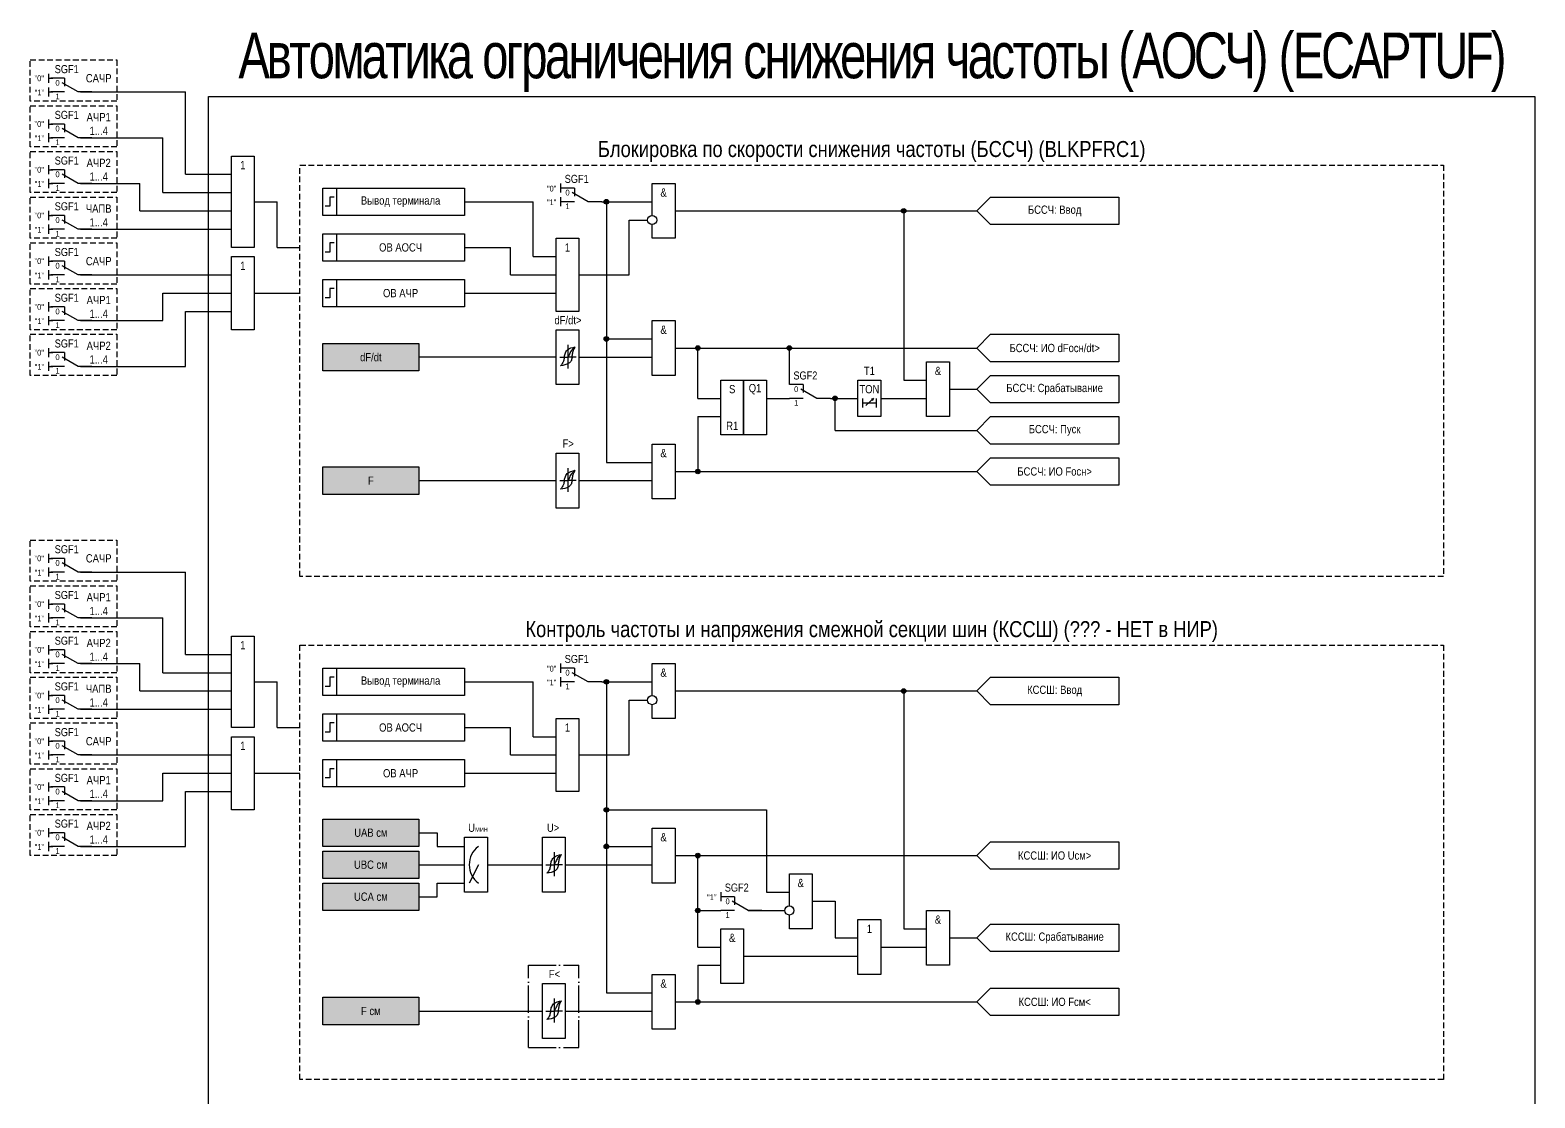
# Model space of a CAD drawing. Header units: millimetres. Extents: x -1311 to 1381, y -299 to 1200.
# Drawn here: x -39 to 290, y 966 to 1199.5 of the extents above; entities that cross this region are included whole.
import ezdxf
from ezdxf.enums import TextEntityAlignment as Align

# ---------------------------------------------------------------- set-up
doc = ezdxf.new("R2010")
doc.units = ezdxf.units.MM
doc.linetypes.add('ACAD_ISO04W100', pattern=[30, 24, -3, 0, -3])
doc.linetypes.add('штриховая2', pattern=[0.375, 0.25, -0.125])
doc.layers.add('Основная', color=7, linetype='Continuous')
doc.styles.add('1.8_Gost_RD', font='ARIALN.TTF', dxfattribs={"height": 1.8})
doc.styles.add('2.5_Gost_RD', font='ARIALN.TTF', dxfattribs={"height": 2.5})
doc.styles.add('3.5_Gost_RD', font='ARIALN.TTF', dxfattribs={"height": 3.5})
doc.styles.add('Вывод', font='ARIALN.TTF', dxfattribs={"height": 2.5})
doc.styles.add('Компонент', font='ARIALN.TTF', dxfattribs={"height": 3.5})

# ---------------------------------------------------------------- blocks, each defined once
blk = doc.blocks.new('Точка')
at = {"ltscale": 100}
h = blk.add_hatch(color=256, dxfattribs=at)
h.dxf.hatch_style = 1
edge = h.paths.add_edge_path()
edge.add_arc((0, 0), 0.5, 0, 360)
blk.add_circle((0, 0), 0.5, dxfattribs=at)
blk = doc.blocks.new('*U958')
at = {"layer": 'Основная', "color": 0}
blk.add_line((0, 0), (7, 4), dxfattribs=at)
at = {"layer": 'Основная', "ltscale": 0.35}
blk.add_line((6, 6), (6, 2.5), dxfattribs=at)
blk = doc.blocks.new('*U1018')
at = {"layer": 'Основная', "color": 0}
for p, q in [((-3, 6), (-9, 6)), ((-3, 0), (-9, 0)), ((9, 0), (3, 0))]:
    blk.add_line(p, q, dxfattribs=at)
at = {"layer": 'Основная', "ltscale": 0.25, "xscale": -1}
blk.add_blockref('*U958', (3, 0), dxfattribs=at)
at = {"layer": 'Основная'}
for tag, height, style, p in [('В1', 2.5, 'Вывод', (-13, 6)), ('ОУ', 3.5, 'Компонент', (-2, 10)), ('В2', 2.5, 'Вывод', (-6, 4)), ('В3', 2.5, 'Вывод', (-6, -2))]:
    blk.add_attdef(tag, text='', height=height, dxfattribs=dict(at, style=style)).set_placement(p, align=Align.MIDDLE_CENTER)
blk = doc.blocks.new('*U993')
at = {"layer": 'Основная', "linetype": 'ACAD_ISO04W100', "ltscale": 0.25}
for p, q in [((0, 0), (11, 0)), ((0, -18), (0, 0)), ((11, -18), (11, 0)), ((0, -18), (11, -18))]:
    blk.add_line(p, q, dxfattribs=at)
at = {"layer": 'Основная', "style": 'Компонент'}
blk.add_attdef('ОУ', text='', height=3.5, dxfattribs=at).set_placement((11, 0), align=Align.MIDDLE_CENTER)
blk = doc.blocks.new('*U985')
at = {"layer": 'Основная', "color": 0}
for p, q in [((-3, 6), (-9, 6)), ((-3, 0), (-9, 0)), ((9, 0), (3, 0))]:
    blk.add_line(p, q, dxfattribs=at)
at = {"layer": 'Основная', "ltscale": 0.25, "xscale": -1}
blk.add_blockref('*U958', (3, 0), dxfattribs=at)
at = {"layer": 'Основная'}
for tag, height, style, p in [('В1', 2.5, 'Вывод', (-14, 6)), ('ОУ', 3.5, 'Компонент', (-2, 10)), ('В2', 2.5, 'Вывод', (-6, 4)), ('В3', 2.5, 'Вывод', (-6, -2))]:
    blk.add_attdef(tag, text='', height=height, dxfattribs=dict(at, style=style)).set_placement(p, align=Align.MIDDLE_CENTER)

msp = doc.modelspace()

# ---------------------------------------------------------------- hatches: boundary and pattern name
at = {"ltscale": 100, "true_color": 0x6bffb3}
h = msp.add_hatch(color=111, dxfattribs=at)
h.dxf.hatch_style = 1
h.paths.add_polyline_path([(25, 1131), (46, 1131), (46, 1125), (25, 1125)])
h = msp.add_hatch(color=111, dxfattribs=at)
h.dxf.hatch_style = 1
h.paths.add_polyline_path([(25, 1104), (46, 1104), (46, 1098), (25, 1098)])
h = msp.add_hatch(color=111, dxfattribs=at)
h.dxf.hatch_style = 1
h.paths.add_polyline_path([(25, 1027), (46, 1027), (46, 1021), (25, 1021)])
h = msp.add_hatch(color=111, dxfattribs=at)
h.dxf.hatch_style = 1
h.paths.add_polyline_path([(25, 1020), (46, 1020), (46, 1014), (25, 1014)])
h = msp.add_hatch(color=111, dxfattribs=at)
h.dxf.hatch_style = 1
h.paths.add_polyline_path([(25, 1013), (46, 1013), (46, 1007), (25, 1007)])
h = msp.add_hatch(color=111, dxfattribs=at)
h.dxf.hatch_style = 1
h.paths.add_polyline_path([(25, 988), (46, 988), (46, 982), (25, 982)])

# ---------------------------------------------------------------- linework, layer by layer
at = {"color": 6, "ltscale": 100}
for p, q in [((-35, 1190), (-35, 1188)), ((-35, 1189), (-34, 1189)), ((-35, 1187), (-35, 1185)), ((-35, 1186), (-34, 1186)), ((-5, 1168), (-5, 1186)), ((-35, 1180), (-35, 1178)), ((-35, 1179), (-34, 1179)), ((-35, 1177), (-35, 1175)), ((-35, 1176), (-34, 1176)), ((-10, 1164), (-10, 1176)), ((-35, 1170), (-35, 1168)), ((-35, 1169), (-34, 1169)), ((-35, 1167), (-35, 1165)), ((-35, 1166), (-34, 1166)), ((-15, 1160), (-15, 1166)), ((15, 1152), (15, 1162)), ((-35, 1160), (-35, 1158)), ((-35, 1159), (-34, 1159)), ((-35, 1157), (-35, 1155)), ((-35, 1156), (-34, 1156)), ((-35, 1150), (-35, 1148)), ((-35, 1149), (-34, 1149)), ((-35, 1147), (-35, 1145)), ((-35, 1146), (-34, 1146)), ((-10, 1136), (-10, 1142)), ((-35, 1140), (-35, 1138)), ((-35, 1139), (-34, 1139)), ((-35, 1137), (-35, 1135)), ((-35, 1136), (-34, 1136)), ((-5, 1126), (-5, 1138)), ((-35, 1130), (-35, 1128)), ((-35, 1129), (-34, 1129)), ((-35, 1127), (-35, 1125)), ((-35, 1126), (-34, 1126)), ((-35, 1085), (-35, 1083)), ((-35, 1084), (-34, 1084)), ((-35, 1082), (-35, 1080)), ((-35, 1081), (-34, 1081)), ((-5, 1063), (-5, 1081)), ((-35, 1075), (-35, 1073)), ((-35, 1074), (-34, 1074)), ((-35, 1072), (-35, 1070)), ((-35, 1071), (-34, 1071)), ((-10, 1059), (-10, 1071)), ((-35, 1065), (-35, 1063)), ((-35, 1064), (-34, 1064)), ((-35, 1062), (-35, 1060)), ((-35, 1061), (-34, 1061)), ((-15, 1055), (-15, 1061)), ((15, 1047), (15, 1057)), ((-35, 1055), (-35, 1053)), ((-35, 1054), (-34, 1054)), ((-35, 1052), (-35, 1050)), ((-35, 1051), (-34, 1051)), ((-35, 1045), (-35, 1043)), ((-35, 1044), (-34, 1044)), ((-35, 1042), (-35, 1040)), ((-35, 1041), (-34, 1041)), ((-10, 1031), (-10, 1037)), ((-35, 1035), (-35, 1033)), ((-35, 1034), (-34, 1034)), ((-35, 1032), (-35, 1030)), ((-35, 1031), (-34, 1031)), ((-5, 1021), (-5, 1033)), ((-35, 1025), (-35, 1023)), ((-35, 1024), (-34, 1024)), ((-35, 1022), (-35, 1020)), ((-35, 1021), (-34, 1021))]:
    msp.add_line(p, q, dxfattribs=at)
at = {"ltscale": 100}
for p, q in [((107, 1119), (107, 1130)), ((107, 1115), (107, 1103)), ((107, 999), (107, 1019)), ((137, 1009), (137, 1001)), ((107, 995), (107, 987))]:
    msp.add_line(p, q, dxfattribs=at)
at = {"color": 7, "ltscale": 100}
for p, q in [((143.7, 1117.46), (145.37, 1118.95)), ((145.37, 1118.95), (144.85, 1118.73)), ((145.37, 1118.95), (145.11, 1118.48))]:
    msp.add_line(p, q, dxfattribs=at)
at = {"color": 6, "linetype": 'штриховая2', "ltscale": 5}
for points in [[(-39, 1193), (-20, 1193), (-20, 1184), (-39, 1184)], [(-39, 1183), (-20, 1183), (-20, 1174), (-39, 1174)], [(-39, 1173), (-20, 1173), (-20, 1164), (-39, 1164)], [(-39, 1163), (-20, 1163), (-20, 1154), (-39, 1154)], [(-39, 1153), (-20, 1153), (-20, 1144), (-39, 1144)], [(-39, 1143), (-20, 1143), (-20, 1134), (-39, 1134)], [(-39, 1133), (-20, 1133), (-20, 1124), (-39, 1124)], [(-39, 1088), (-20, 1088), (-20, 1079), (-39, 1079)], [(-39, 1078), (-20, 1078), (-20, 1069), (-39, 1069)], [(-39, 1068), (-20, 1068), (-20, 1059), (-39, 1059)], [(-39, 1058), (-20, 1058), (-20, 1049), (-39, 1049)], [(-39, 1048), (-20, 1048), (-20, 1039), (-39, 1039)], [(-39, 1038), (-20, 1038), (-20, 1029), (-39, 1029)], [(-39, 1028), (-20, 1028), (-20, 1019), (-39, 1019)]]:
    msp.add_lwpolyline(points, close=True, dxfattribs=at)
at = {"color": 6, "ltscale": 100}
for points in [[(-28, 1186), (-5, 1186), (-5, 1186), (-5, 1186)], [(-28, 1176), (-10, 1176), (-10, 1176), (-10, 1176)], [(-5, 1168), (5, 1168)], [(-5, 1168), (-5, 1168), (-5, 1168), (5, 1168)], [(-28, 1166), (-15, 1166)], [(-25, 1166), (-15, 1166)], [(-10, 1164), (-5, 1164), (-5, 1164), (5, 1164)], [(10, 1162), (15, 1162)], [(10, 1162), (10, 1162), (10, 1162), (15, 1162)], [(-15, 1160), (5, 1160)], [(-15, 1160), (-15, 1160), (-15, 1160), (5, 1160)], [(-28, 1156), (-10, 1156), (-10, 1156), (-10, 1156)], [(-20, 1156), (5, 1156)], [(-20, 1156), (-20, 1156), (-20, 1156), (5, 1156)], [(15, 1152), (20, 1152)], [(-28, 1146), (-5, 1146), (-5, 1146), (-5, 1146)], [(-5, 1146), (5, 1146)], [(-5, 1146), (-5, 1146), (-5, 1146), (5, 1146)], [(-10, 1142), (-5, 1142), (-5, 1142), (5, 1142)], [(10, 1142), (15, 1142)], [(10, 1142), (10, 1142), (10, 1142), (15, 1142)], [(15, 1142), (20, 1142)], [(-28, 1136), (-10, 1136), (-10, 1136), (-10, 1136)], [(-5, 1138), (-5, 1138), (-5, 1138), (5, 1138)], [(-28, 1126), (-5, 1126)], [(-25, 1126), (-5, 1126)], [(-28, 1081), (-5, 1081), (-5, 1081), (-5, 1081)], [(-28, 1071), (-10, 1071), (-10, 1071), (-10, 1071)], [(-5, 1063), (5, 1063)], [(-5, 1063), (-5, 1063), (-5, 1063), (5, 1063)], [(-28, 1061), (-15, 1061)], [(-25, 1061), (-15, 1061)], [(-10, 1059), (-5, 1059), (-5, 1059), (5, 1059)], [(10, 1057), (15, 1057)], [(10, 1057), (10, 1057), (10, 1057), (15, 1057)], [(-15, 1055), (5, 1055)], [(-15, 1055), (-15, 1055), (-15, 1055), (5, 1055)], [(-28, 1051), (-10, 1051), (-10, 1051), (-10, 1051)], [(-20, 1051), (5, 1051)], [(-20, 1051), (-20, 1051), (-20, 1051), (5, 1051)], [(15, 1047), (20, 1047)], [(-28, 1041), (-5, 1041), (-5, 1041), (-5, 1041)], [(-5, 1041), (5, 1041)], [(-5, 1041), (-5, 1041), (-5, 1041), (5, 1041)], [(-10, 1037), (-5, 1037), (-5, 1037), (5, 1037)], [(10, 1037), (15, 1037)], [(10, 1037), (10, 1037), (10, 1037), (15, 1037)], [(15, 1037), (20, 1037)], [(-28, 1031), (-10, 1031), (-10, 1031), (-10, 1031)], [(-5, 1033), (-5, 1033), (-5, 1033), (5, 1033)], [(-28, 1021), (-5, 1021)], [(-25, 1021), (-5, 1021)]]:
    msp.add_lwpolyline(points, dxfattribs=at)
at = {"color": 3, "ltscale": 100}
msp.add_lwpolyline([(0, 1185), (290, 1185), (290, 106), (0, 106)], close=True, dxfattribs=at)
at = {"color": 6, "ltscale": 100}
for points in [[(5, 1172), (10, 1172), (10, 1152), (5, 1152)], [(5, 1150), (10, 1150), (10, 1134), (5, 1134)], [(5, 1067), (10, 1067), (10, 1047), (5, 1047)], [(5, 1045), (10, 1045), (10, 1029), (5, 1029)]]:
    msp.add_lwpolyline(points, close=True, dxfattribs=at)
at = {"ltscale": 100}
for points in [[(25, 1131), (46, 1131), (46, 1125), (25, 1125)], [(112, 1123), (117, 1123), (117, 1111), (112, 1111)], [(117, 1123), (122, 1123), (122, 1111), (117, 1111)], [(142, 1123), (147, 1123), (147, 1115), (142, 1115)], [(25, 1104), (46, 1104), (46, 1098), (25, 1098)], [(25, 1027), (46, 1027), (46, 1021), (25, 1021)], [(25, 1020), (46, 1020), (46, 1014), (25, 1014)], [(25, 1013), (46, 1013), (46, 1007), (25, 1007)], [(25, 988), (46, 988), (46, 982), (25, 982)]]:
    msp.add_lwpolyline(points, close=True, dxfattribs=at)
for points in [[(107, 1119), (112, 1119)], [(122, 1119), (127, 1119)], [(143, 1119), (143, 1117)], [(146, 1119), (146, 1117)], [(143, 1118), (146, 1118)], [(107, 1115), (112, 1115)], [(46, 1024), (50, 1024), (50, 1021), (56, 1021)], [(46, 1017), (56, 1017)], [(46, 1010), (50, 1010), (50, 1013), (56, 1013)], [(107, 1007), (112, 1007)], [(107, 999), (112, 999)], [(107, 995), (112, 995)]]:
    msp.add_lwpolyline(points, dxfattribs=at)
at = {"layer": 'Основная', "ltscale": 100}
for p, q in [((77, 1166), (77, 1164)), ((71, 1150), (71, 1162)), ((77, 1163), (77, 1161)), ((66, 1146), (66, 1152)), ((76, 1132.5), (76, 1134)), ((76, 1134), (81, 1134)), ((76, 1125), (76, 1133)), ((81, 1134), (81, 1128)), ((127, 1122), (127, 1130)), ((76, 1128), (46, 1128)), ((81, 1128), (97, 1128)), ((81, 1128), (81, 1122)), ((76, 1122), (76, 1125)), ((81, 1122), (76, 1122)), ((137, 1112), (137, 1119)), ((76, 1105.5), (76, 1107)), ((76, 1107), (81, 1107)), ((76, 1098), (76, 1106)), ((81, 1107), (81, 1101)), ((81, 1101), (81, 1095)), ((81, 1101), (97, 1101)), ((76, 1095), (76, 1098)), ((81, 1095), (76, 1095)), ((77, 1061), (77, 1059)), ((71, 1045), (71, 1057)), ((77, 1058), (77, 1056)), ((66, 1041), (66, 1047)), ((56, 1021.5), (56, 1023)), ((56, 1023), (61, 1023)), ((56, 1014), (56, 1022)), ((61, 1023), (61, 1017)), ((73, 1021.5), (73, 1023)), ((73, 1023), (78, 1023)), ((73, 1014), (73, 1022)), ((78, 1023), (78, 1017)), ((59, 1017), (57, 1013)), ((61, 1017), (73, 1017)), ((61, 1017), (61, 1011)), ((73.79, 1017), (75.6, 1017)), ((77.42, 1017), (75.6, 1017)), ((78, 1017), (97, 1017)), ((78, 1017), (78, 1011)), ((56, 1011), (56, 1014)), ((73, 1011), (73, 1014)), ((61, 1011), (56, 1011)), ((78, 1011), (73, 1011)), ((112, 1011), (112, 1009)), ((73, 989.5), (73, 991)), ((73, 991), (78, 991)), ((78, 991), (78, 985)), ((73, 982), (73, 990)), ((46, 985), (73, 985)), ((78, 985), (78, 979)), ((78, 985), (97, 985)), ((73, 979), (73, 982)), ((78, 979), (73, 979))]:
    msp.add_line(p, q, dxfattribs=at)
at = {"layer": 'Основная'}
for p, q in [((78.6, 1130.72), (78.6, 1125.52)), ((78.6, 1103.72), (78.6, 1098.52)), ((75.6, 1019.72), (75.6, 1014.52)), ((75.6, 987.72), (75.6, 982.52))]:
    msp.add_line(p, q, dxfattribs=at)
at = {"layer": 'Основная', "color": 7, "ltscale": 100}
for p, q in [((76.79, 1128), (78.6, 1128)), ((80.42, 1128), (78.6, 1128)), ((46, 1101), (76, 1101)), ((76.79, 1101), (78.6, 1101)), ((80.42, 1101), (78.6, 1101)), ((73.79, 985), (75.6, 985)), ((77.42, 985), (75.6, 985))]:
    msp.add_line(p, q, dxfattribs=at)
at = {"layer": 'Основная', "linetype": 'штриховая2', "ltscale": 5}
for points in [[(20, 1170), (270, 1170), (270, 1080), (20, 1080)], [(20, 1065), (270, 1065), (270, 970), (20, 970)]]:
    msp.add_lwpolyline(points, close=True, dxfattribs=at)
at = {"layer": 'Основная', "ltscale": 100}
for points in [[(25, 1165), (28, 1165), (28, 1159), (25, 1159)], [(25, 1165), (56, 1165), (56, 1159), (25, 1159)], [(25, 1155), (28, 1155), (28, 1149), (25, 1149)], [(76, 1154), (81, 1154), (81, 1138), (76, 1138)], [(25, 1145), (28, 1145), (28, 1139), (25, 1139)], [(97, 1136), (102, 1136), (102, 1124), (97, 1124)], [(97, 1109), (102, 1109), (102, 1097), (97, 1097)], [(25, 1060), (28, 1060), (28, 1054), (25, 1054)], [(25, 1050), (28, 1050), (28, 1044), (25, 1044)], [(76, 1049), (81, 1049), (81, 1033), (76, 1033)], [(25, 1040), (28, 1040), (28, 1034), (25, 1034)], [(97, 1025), (102, 1025), (102, 1013), (97, 1013)], [(142, 1005), (147, 1005), (147, 993), (142, 993)], [(112, 1003), (117, 1003), (117, 991), (112, 991)], [(97, 993), (102, 993), (102, 981), (97, 981)]]:
    msp.add_lwpolyline(points, close=True, dxfattribs=at)
for points in [[(97, 1159), (97, 1166), (102, 1166), (102, 1154), (97, 1154), (97, 1157)], [(56, 1162), (71, 1162)], [(86, 1162), (97, 1162)], [(87, 1162), (87, 1153), (87, 1132), (92, 1132), (97, 1132), (97, 1132)], [(102, 1160), (168, 1160)], [(152, 1160), (152, 1160), (152, 1123), (152, 1123)], [(81, 1146), (92, 1146), (92, 1158), (96, 1158)], [(56, 1152), (66, 1152)], [(71, 1150), (76, 1150)], [(87, 1151), (87, 1151), (87, 1123), (87, 1123), (87, 1105), (97, 1105)], [(66, 1146), (76, 1146)], [(81, 1146), (92, 1146)], [(81, 1146), (86, 1146)], [(81, 1146), (86, 1146), (86, 1146), (86, 1146)], [(56, 1142), (76, 1142)], [(102, 1130), (102, 1130), (102, 1130), (168, 1130)], [(157, 1124), (157, 1127), (162, 1127), (162, 1115), (157, 1115), (157, 1116)], [(152, 1123), (157, 1123)], [(157, 1116), (157, 1124)], [(136, 1119), (142, 1119)], [(147, 1119), (157, 1119)], [(162, 1121), (162, 1121), (162, 1121), (168, 1121)], [(137, 1112), (137, 1112), (137, 1112), (168, 1112)], [(102, 1103), (168, 1103)], [(97, 1054), (97, 1061), (102, 1061), (102, 1049), (97, 1049), (97, 1052)], [(56, 1057), (71, 1057)], [(86, 1057), (97, 1057)], [(87, 1057), (87, 1045), (87, 1021), (97, 1021), (97, 1021), (97, 1021)], [(81, 1041), (92, 1041), (92, 1053), (96, 1053)], [(102, 1055), (168, 1055)], [(152, 1055), (152, 1055), (152, 1003), (152, 1003)], [(56, 1047), (66, 1047)], [(71, 1045), (76, 1045)], [(66, 1041), (76, 1041)], [(81, 1041), (92, 1041)], [(81, 1041), (86, 1041)], [(81, 1041), (86, 1041), (86, 1041), (86, 1041)], [(56, 1037), (76, 1037)], [(87, 1038), (87, 1038), (87, 1006), (87, 1006), (87, 989), (97, 989)], [(87, 1029), (122, 1029), (122, 1011), (127, 1011), (127, 1012), (127, 1012)], [(102, 1019), (102, 1019), (102, 1019), (168, 1019)], [(127, 1008), (127, 1015), (132, 1015), (132, 1010)], [(118, 1007), (118, 1007), (118, 1007), (126, 1007)], [(132, 1010), (132, 1003), (127, 1003), (127, 1006)], [(132, 1009), (137, 1009)], [(157, 1004), (157, 1007), (162, 1007), (162, 995), (157, 995), (157, 996)], [(157, 996), (157, 1004)], [(137, 1001), (142, 1001)], [(152, 1003), (157, 1003)], [(162, 1001), (162, 1001), (162, 1001), (168, 1001)], [(117, 997), (142, 997)], [(147, 999), (157, 999)], [(102, 987), (168, 987)]]:
    msp.add_lwpolyline(points, dxfattribs=at)
at = {"layer": 'Основная', "lineweight": 30, "ltscale": 100}
for points in [[(27.5, 1163), (26.5, 1163), (26.5, 1161), (25.5, 1161)], [(27.5, 1153), (26.5, 1153), (26.5, 1151), (25.5, 1151)], [(27.5, 1143), (26.5, 1143), (26.5, 1141), (25.5, 1141)], [(27.5, 1058), (26.5, 1058), (26.5, 1056), (25.5, 1056)], [(27.5, 1048), (26.5, 1048), (26.5, 1046), (25.5, 1046)], [(27.5, 1038), (26.5, 1038), (26.5, 1036), (25.5, 1036)]]:
    msp.add_lwpolyline(points, dxfattribs=at)
at = {"layer": 'Основная', "color": 0, "ltscale": 100}
for points in [[(199, 1163), (199, 1157), (171, 1157), (168, 1160), (171, 1163)], [(25, 1155), (56, 1155), (56, 1149), (25, 1149)], [(25, 1145), (56, 1145), (56, 1139), (25, 1139)], [(25, 1060), (56, 1060), (56, 1054), (25, 1054)], [(199, 1058), (199, 1052), (171, 1052), (168, 1055), (171, 1058)], [(25, 1050), (56, 1050), (56, 1044), (25, 1044)], [(25, 1040), (56, 1040), (56, 1034), (25, 1034)]]:
    msp.add_lwpolyline(points, close=True, dxfattribs=at)
for points in [[(168, 1130), (171, 1133), (199, 1133), (199, 1127), (171, 1127), (168, 1130)], [(168, 1121), (171, 1124), (199, 1124), (199, 1118), (171, 1118), (168, 1121)], [(168, 1112), (171, 1115), (199, 1115), (199, 1109), (171, 1109), (168, 1112)], [(168, 1103), (171, 1106), (199, 1106), (199, 1100), (171, 1100), (168, 1103)], [(168, 1019), (171, 1022), (199, 1022), (199, 1016), (171, 1016), (168, 1019)], [(168, 1001), (171, 1004), (199, 1004), (199, 998), (171, 998), (168, 1001)], [(168, 987), (171, 990), (199, 990), (199, 984), (171, 984), (168, 987)]]:
    msp.add_lwpolyline(points, dxfattribs=at)
at = {"layer": 'Основная'}
for centre in [(97, 1158), (97, 1053), (127, 1007)]:
    msp.add_circle(centre, 1, dxfattribs=at)
at = {"layer": 'Основная', "ltscale": 100}
msp.add_arc((62, 1017), 5, 126.8699, 233.1301, dxfattribs=at)
at = {"layer": 'Основная'}
for points in [[(77.8, 1127.92), (77.95, 1128.71), (78.44, 1129.54), (80.2, 1130.26)], [(78.6, 1128), (79, 1128.72), (79.47, 1129.6), (80.2, 1130.26)], [(79.48, 1127.92), (79.6, 1128.71), (79.81, 1129.54), (80.2, 1130.26)], [(77.8, 1127.92), (77.6, 1127.13), (77, 1126.12)], [(79.48, 1127.92), (79.25, 1127.13), (78.76, 1126.67), (77, 1126.12)], [(77.8, 1100.92), (77.95, 1101.71), (78.44, 1102.54), (80.2, 1103.26)], [(78.6, 1101), (79, 1101.72), (79.47, 1102.6), (80.2, 1103.26)], [(79.48, 1100.92), (79.6, 1101.71), (79.81, 1102.54), (80.2, 1103.26)], [(77.8, 1100.92), (77.6, 1100.13), (77, 1099.12)], [(79.48, 1100.92), (79.25, 1100.13), (78.76, 1099.67), (77, 1099.12)], [(74.8, 1016.92), (74.6, 1016.13), (74, 1015.12)], [(76.48, 1016.92), (76.25, 1016.13), (75.76, 1015.67), (74, 1015.12)], [(74.8, 1016.92), (74.95, 1017.71), (75.44, 1018.54), (77.2, 1019.26)], [(75.6, 1017), (76, 1017.72), (76.47, 1018.6), (77.2, 1019.26)], [(76.48, 1016.92), (76.6, 1017.71), (76.81, 1018.54), (77.2, 1019.26)], [(74.8, 984.92), (74.95, 985.71), (75.44, 986.54), (77.2, 987.26)], [(75.6, 985), (76, 985.72), (76.47, 986.6), (77.2, 987.26)], [(76.48, 984.92), (76.6, 985.71), (76.81, 986.54), (77.2, 987.26)], [(74.8, 984.92), (74.6, 984.13), (74, 983.12)], [(76.48, 984.92), (76.25, 984.13), (75.76, 983.67), (74, 983.12)]]:
    msp.add_spline(points, degree=3, dxfattribs=at)

# ---------------------------------------------------------------- block references
at = {"layer": 'Основная', "color": 6, "ltscale": 0.25, "xscale": 0.5, "yscale": 0.5, "zscale": 0.5}
for p in [(-30, 1186), (-30, 1176), (-30, 1166), (-30, 1156), (-30, 1146), (-30, 1136), (-30, 1126), (-30, 1081), (-30, 1071), (-30, 1061), (-30, 1051), (-30, 1041), (-30, 1031), (-30, 1021)]:
    msp.add_blockref('*U985', p, dxfattribs=at).add_auto_attribs({'ОУ': 'SGF1', 'В1': '"0"', 'В2': '0', 'В3': '1'})
at = {"layer": 'Основная', "ltscale": 0.25}
ref = msp.add_blockref('*U1018', (81.5, 1162), dxfattribs=dict(at, xscale=0.5, yscale=0.5, zscale=0.5))
ref.add_attrib('ОУ', 'SGF1', dxfattribs={"height": 1.75, "style": 'Компонент'}).set_placement((80.5, 1167), align=Align.MIDDLE_CENTER)
ref.add_attrib('В2', '0', dxfattribs={"height": 1.25, "style": 'Вывод'}).set_placement((78.5, 1164), align=Align.MIDDLE_CENTER)
ref.add_attrib('В3', '1', dxfattribs={"height": 1.25, "style": 'Вывод'}).set_placement((78.5, 1161), align=Align.MIDDLE_CENTER)
at = {"layer": 'Основная', "ltscale": 100}
for p in [(87, 1162), (152, 1160), (87, 1132), (107, 1130), (107, 1103), (87, 1057), (152, 1055), (87, 1029), (87, 1021), (107, 1019), (107, 1007), (107, 987)]:
    msp.add_blockref('Точка', p, dxfattribs=at)
at = {"layer": 'Основная', "color": 3, "ltscale": 100}
for p in [(127, 1130), (137, 1119)]:
    msp.add_blockref('Точка', p, dxfattribs=at)
at = {"layer": 'Основная', "ltscale": 0.25}
ref = msp.add_blockref('*U1018', (131.5, 1119), dxfattribs=dict(at, xscale=0.5, yscale=0.5, zscale=0.5))
ref.add_attrib('ОУ', 'SGF2', dxfattribs={"height": 1.75, "style": 'Компонент'}).set_placement((130.5, 1124), align=Align.MIDDLE_CENTER)
ref.add_attrib('В2', '0', dxfattribs={"height": 1.25, "style": 'Вывод'}).set_placement((128.5, 1121), align=Align.MIDDLE_CENTER)
ref.add_attrib('В3', '1', dxfattribs={"height": 1.25, "style": 'Вывод'}).set_placement((128.5, 1118), align=Align.MIDDLE_CENTER)
ref = msp.add_blockref('*U1018', (81.5, 1057), dxfattribs=dict(at, xscale=0.5, yscale=0.5, zscale=0.5))
ref.add_attrib('ОУ', 'SGF1', dxfattribs={"height": 1.75, "style": 'Компонент'}).set_placement((80.5, 1062), align=Align.MIDDLE_CENTER)
ref.add_attrib('В2', '0', dxfattribs={"height": 1.25, "style": 'Вывод'}).set_placement((78.5, 1059), align=Align.MIDDLE_CENTER)
ref.add_attrib('В3', '1', dxfattribs={"height": 1.25, "style": 'Вывод'}).set_placement((78.5, 1056), align=Align.MIDDLE_CENTER)
ref = msp.add_blockref('*U1018', (116.5, 1007), dxfattribs=dict(at, xscale=0.5, yscale=0.5, zscale=0.5))
ref.add_attrib('ОУ', 'SGF2', dxfattribs={"height": 1.75, "style": 'Компонент'}).set_placement((115.5, 1012), align=Align.MIDDLE_CENTER)
ref.add_attrib('В2', '0', dxfattribs={"height": 1.25, "style": 'Вывод'}).set_placement((113.5, 1009), align=Align.MIDDLE_CENTER)
ref.add_attrib('В3', '1', dxfattribs={"height": 1.25, "style": 'Вывод'}).set_placement((113.5, 1006), align=Align.MIDDLE_CENTER)
msp.add_blockref('*U993', (70, 995), dxfattribs=at)

# ---------------------------------------------------------------- texts
at = {"color": 30, "ltscale": 100, "attachment_point": 5}
for s, insert, char_height, width, style in [('{\\W0.9;\\T0.9;\\C3;Автоматика ограничения снижения частоты (АОСЧ) (ECAPTUF)}', (145, 1192.5), 10, 290, '3.5_Gost_RD'), ('САЧР', (-24, 1189), 1.8, 8, '2.5_Gost_RD'), ('АЧР1 1...4', (-24, 1179), 1.8, 8, '2.5_Gost_RD'), ('Блокировка по скорости снижения частоты (БССЧ) (BLKPFRC1)', (145, 1173), 3.5, 250, '3.5_Gost_RD'), ('АЧР2 1...4', (-24, 1169), 1.8, 8, '2.5_Gost_RD'), ('ЧАПВ 1...4', (-24, 1159), 1.8, 8, '2.5_Gost_RD'), ('САЧР', (-24, 1149), 1.8, 8, '2.5_Gost_RD'), ('АЧР1 1...4', (-24, 1139), 1.8, 8, '2.5_Gost_RD'), ('АЧР2 1...4', (-24, 1129), 1.8, 8, '2.5_Gost_RD'), ('САЧР', (-24, 1084), 1.8, 8, '2.5_Gost_RD'), ('АЧР1 1...4', (-24, 1074), 1.8, 8, '2.5_Gost_RD'), ('Контроль частоты и напряжения смежной секции шин (КССШ) {\\C1;(??? - НЕТ в НИР)}', (145, 1068), 3.5, 250, '3.5_Gost_RD'), ('АЧР2 1...4', (-24, 1064), 1.8, 8, '2.5_Gost_RD'), ('ЧАПВ 1...4', (-24, 1054), 1.8, 8, '2.5_Gost_RD'), ('САЧР', (-24, 1044), 1.8, 8, '2.5_Gost_RD'), ('АЧР1 1...4', (-24, 1034), 1.8, 8, '2.5_Gost_RD'), ('АЧР2 1...4', (-24, 1024), 1.8, 8, '2.5_Gost_RD')]:
    msp.add_mtext(s, dxfattribs=dict(at, insert=insert, char_height=char_height, width=width, style=style))
at = {"color": 6, "ltscale": 100, "char_height": 1.25, "attachment_point": 1, "style": '3.5_Gost_RD'}
for insert in [(-38, 1186.5), (-38, 1176.5), (-38, 1166.5), (-38, 1156.5), (-38, 1146.5), (-38, 1136.5), (-38, 1126.5), (-38, 1081.5), (-38, 1071.5), (-38, 1061.5), (-38, 1051.5), (-38, 1041.5), (-38, 1031.5), (-38, 1021.5)]:
    msp.add_mtext_dynamic_manual_height_columns('"1"', width=2, gutter_width=17.5, heights=[0], dxfattribs=dict(at, insert=insert))
at = {"color": 6, "ltscale": 100, "char_height": 1.8, "width": 5, "attachment_point": 5, "style": '2.5_Gost_RD'}
for insert in [(7.5, 1170), (7.5, 1148), (7.5, 1065), (7.5, 1043)]:
    msp.add_mtext('1', dxfattribs=dict(at, insert=insert))
at = {"ltscale": 100, "char_height": 1.8, "attachment_point": 5}
for s, insert, width, style in [('dF/dt', (35.5, 1128), 21, '1.8_Gost_RD'), ('T1', (144.5, 1125), 5, '2.5_Gost_RD'), ('S', (114.5, 1121), 5, '2.5_Gost_RD'), ('Q1', (119.5, 1121), 5, '2.5_Gost_RD'), ('TON', (144.5, 1121), 5, '2.5_Gost_RD'), ('R1', (114.5, 1113), 5, '2.5_Gost_RD'), ('F', (35.5, 1101), 21, '1.8_Gost_RD'), ('UAB см', (35.5, 1024), 21, '1.8_Gost_RD'), ('UBC см', (35.5, 1017), 21, '1.8_Gost_RD'), ('UCA см', (35.5, 1010), 21, '1.8_Gost_RD'), ('F см', (35.5, 985), 21, '1.8_Gost_RD')]:
    msp.add_mtext(s, dxfattribs=dict(at, insert=insert, width=width, style=style))
at = {"layer": 'Основная', "ltscale": 100, "attachment_point": 1}
for s, width, insert, char_height, style in [('"0"', 2, (74, 1165.5), 1.25, '3.5_Gost_RD'), ('"1"', 2, (74, 1162.5), 1.25, '3.5_Gost_RD'), ('"0"', 2, (74, 1060.5), 1.25, '3.5_Gost_RD'), ('"1"', 2, (74, 1057.5), 1.25, '3.5_Gost_RD'), ('\\pi2.78586;U{\\H0.66667x;мин}', 11, (54, 1026), 1.8, '1.8_Gost_RD'), ('U>', 4, (74, 1026), 1.8, '1.8_Gost_RD'), ('"1"', 2, (109, 1010.5), 1.25, '3.5_Gost_RD')]:
    msp.add_mtext_dynamic_manual_height_columns(s, width=width, gutter_width=17.5, heights=[0], dxfattribs=dict(at, insert=insert, char_height=char_height, style=style))
at = {"layer": 'Основная', "ltscale": 100, "char_height": 1.8, "width": 5, "attachment_point": 5, "style": '2.5_Gost_RD'}
for s, insert in [('&', (99.5, 1164)), ('1', (78.5, 1152)), ('&', (99.5, 1134)), ('&', (159.5, 1125)), ('&', (99.5, 1107)), ('&', (99.5, 1059)), ('1', (78.5, 1047)), ('&', (99.5, 1023)), ('&', (129.5, 1013)), ('1', (144.5, 1003)), ('&', (159.5, 1005)), ('&', (114.5, 1001)), ('&', (99.5, 991))]:
    msp.add_mtext(s, dxfattribs=dict(at, insert=insert))
at = {"layer": 'Основная', "color": 0, "ltscale": 100, "char_height": 1.8, "width": 28, "attachment_point": 5, "style": '2.5_Gost_RD'}
for s, insert in [('{\\C256;Вывод терминала}', (42, 1162)), ('БССЧ: Ввод', (185, 1160)), ('{\\C256;ОВ АОСЧ}', (42, 1152)), ('{\\C256;ОВ АЧР}', (42, 1142)), ('{\\C256;БССЧ: ИО dFосн/dt>}', (185, 1130)), ('{\\C256;БССЧ: Срабатывание}', (185, 1121)), ('{\\C256;БССЧ: Пуск}', (185, 1112)), ('{\\C256;БССЧ: ИО Fосн>}', (185, 1103)), ('{\\C256;Вывод терминала}', (42, 1057)), ('КССШ: Ввод', (185, 1055)), ('{\\C256;ОВ АОСЧ}', (42, 1047)), ('{\\C256;ОВ АЧР}', (42, 1037)), ('{\\C256;КССШ: ИО Uсм>}', (185, 1019)), ('{\\C256;КССШ: Срабатывание}', (185, 1001)), ('{\\C256;КССШ: ИО Fсм<}', (185, 987))]:
    msp.add_mtext(s, dxfattribs=dict(at, insert=insert))
at = {"layer": 'Основная', "color": 7, "ltscale": 100, "char_height": 1.8, "attachment_point": 1, "style": '1.8_Gost_RD'}
for s, width, insert in [('\\pi0.63977;dF/dt>', 7, (75, 1137)), ('\\pi4.41276;F>', 11, (73, 1110)), ('\\pi4.41276;F<', 11, (70, 994))]:
    msp.add_mtext_dynamic_manual_height_columns(s, width=width, gutter_width=17.5, heights=[0], dxfattribs=dict(at, insert=insert))

doc.saveas('drawing.dxf')
